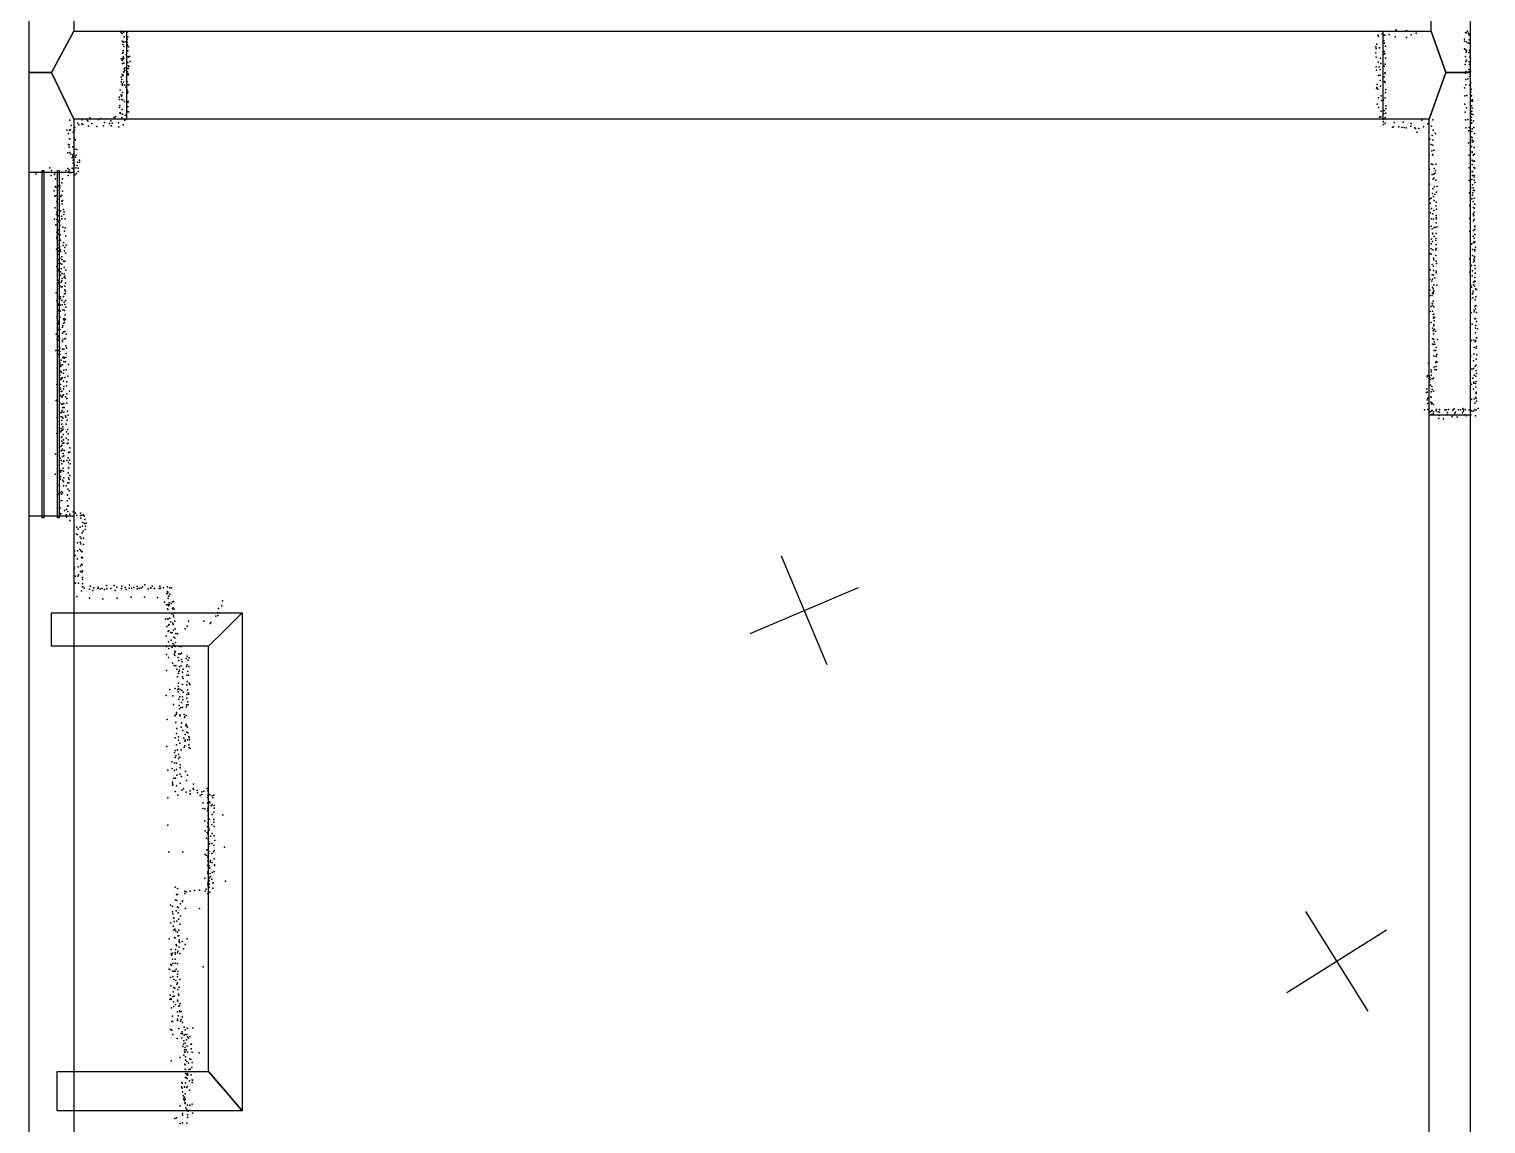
# Model space of a CAD drawing. Header units: millimetres. Extents: x -6189 to 5556, y -1270 to 18599.
# Drawn here: x -6052 to -1103, y 2753 to 6472 of the extents above; entities that cross this region are included whole.
import ezdxf

# ---------------------------------------------------------------- set-up
doc = ezdxf.new("R2010")
doc.units = ezdxf.units.MM
for name, color, linetype in [('DOORS', 7, 'Continuous'), ('P', 9, 'Continuous'), ('PANOS', 10, 'Continuous'), ('ROOMS', 1, 'Continuous'), ('STRUCTS', 4, 'Continuous'), ('WALLS', 3, 'Continuous'), ('WINDOWS', 6, 'Continuous')]:
    doc.layers.add(name, color=color, linetype=linetype)

# ---------------------------------------------------------------- blocks, each defined once
blk = doc.blocks.new('1-Standard_4C')
for points in [[(-590, 42.9766), (589.999, 42.9766), (589.999, 32.9766), (-590, 32.9766), (-590, 42.9766)], [(-590.014, -44.0958), (589.985, -44.0958), (589.985, -54.0958), (-590.014, -54.0958), (-590.014, -44.0958)]]:
    blk.add_lwpolyline(points)

msp = doc.modelspace()

# ---------------------------------------------------------------- linework, layer by layer
at = {"layer": 'DOORS'}
for points in [[(-5719.48, 6464.3), (-1452.28, 6464.3), (-1452.28, 6165.85), (-5719.48, 6165.85), (-5719.48, 6464.3)], [(-1155.7, 5161.03), (-1155.7, 1808.23), (-1295.4, 1808.23), (-1295.4, 5161.03), (-1155.7, 5161.03)]]:
    msp.add_lwpolyline(points, dxfattribs=at)
at = {"layer": 'P'}
for p in [(-5739, 6460), (-5738, 6465), (-5736, 6457), (-5731, 6461), (-5729, 6446), (-5727, 6464), (-5720, 6460), (-5718, 6438), (-5716, 6445), (-1470, 6451), (-1467, 6448), (-1458, 6465), (-1455, 6456), (-1450, 6450), (-1446, 6451), (-1431, 6453), (-1411, 6446), (-1407, 6469), (-1372, 6467), (-1372, 6443), (-1356, 6452), (-1340, 6458), (-1175, 6438), (-1172, 6459), (-1170, 6460), (-1165, 6465), (-1163, 6458), (-1160, 6455), (-1160, 6451), (-1159, 6435), (-5735, 6431), (-5734, 6390), (-5733, 6419), (-5732, 6427), (-5732, 6399), (-5732, 6392), (-5731, 6427), (-5730, 6428), (-5730, 6413), (-5723, 6429), (-5722, 6386), (-5718, 6427), (-5718, 6419), (-5717, 6415), (-5716, 6398), (-5714, 6411), (-1477, 6391), (-1476, 6411), (-1475, 6406), (-1473, 6421), (-1464, 6408), (-1449, 6432), (-1448, 6396), (-1448, 6387), (-1447, 6424), (-1446, 6389), (-1444, 6414), (-1175, 6431), (-1175, 6405), (-1172, 6402), (-1170, 6393), (-1169, 6429), (-1168, 6398), (-1163, 6424), (-1161, 6392), (-1159, 6424), (-1158, 6400), (-1158, 6393), (-1155, 6417), (-5739, 6371), (-5735, 6365), (-5734, 6355), (-5733, 6371), (-5732, 6377), (-5732, 6370), (-5730, 6373), (-5730, 6356), (-5729, 6337), (-5725, 6340), (-5716, 6358), (-5715, 6377), (-5715, 6338), (-5714, 6347), (-5713, 6378), (-5713, 6345), (-5711, 6379), (-5708, 6362), (-1475, 6376), (-1475, 6344), (-1469, 6359), (-1465, 6344), (-1461, 6373), (-1459, 6355), (-1448, 6346), (-1445, 6353), (-1444, 6373), (-1173, 6352), (-1172, 6379), (-1171, 6362), (-1168, 6366), (-1161, 6335), (-1160, 6360), (-1158, 6351), (-1157, 6376), (-1157, 6353), (-1155, 6373), (-5739, 6309), (-5739, 6293), (-5737, 6301), (-5736, 6286), (-5735, 6318), (-5733, 6316), (-5733, 6313), (-5731, 6291), (-5730, 6327), (-5730, 6326), (-5726, 6331), (-5719, 6293), (-5717, 6327), (-5715, 6320), (-5715, 6316), (-1474, 6332), (-1467, 6314), (-1462, 6334), (-1462, 6315), (-1462, 6297), (-1448, 6310), (-1447, 6294), (-1446, 6323), (-1445, 6321), (-1445, 6290), (-1172, 6322), (-1171, 6300), (-1170, 6328), (-1164, 6303), (-1159, 6328), (-1157, 6311), (-1156, 6318), (-1155, 6328), (-1155, 6292), (-1155, 6291), (-1155, 6288), (-5746, 6241), (-5742, 6264), (-5739, 6248), (-5738, 6244), (-5737, 6246), (-5736, 6282), (-5734, 6285), (-5734, 6281), (-5734, 6256), (-5726, 6281), (-5722, 6275), (-5719, 6266), (-5717, 6254), (-5716, 6259), (-5715, 6282), (-5713, 6283), (-1474, 6271), (-1473, 6273), (-1472, 6284), (-1470, 6268), (-1468, 6238), (-1461, 6278), (-1458, 6245), (-1445, 6238), (-1444, 6256), (-1442, 6267), (-1175, 6272), (-1174, 6245), (-1171, 6283), (-1167, 6246), (-1158, 6281), (-1155, 6271), (-1155, 6247), (-1154, 6257), (-1153, 6267), (-1152, 6246), (-1152, 6245), (-5745, 6206), (-5744, 6233), (-5743, 6212), (-5742, 6189), (-5737, 6233), (-5735, 6199), (-5733, 6232), (-5728, 6226), (-5720, 6193), (-5720, 6190), (-5718, 6226), (-5717, 6209), (-5716, 6222), (-5716, 6208), (-5715, 6226), (-5714, 6191), (-1472, 6217), (-1468, 6206), (-1458, 6193), (-1457, 6229), (-1450, 6230), (-1448, 6195), (-1443, 6211), (-1442, 6202), (-1174, 6217), (-1173, 6190), (-1168, 6204), (-1153, 6228), (-1152, 6211), (-1152, 6192), (-1150, 6193), (-1149, 6232), (-1149, 6203), (-1148, 6227), (-5913, 6162), (-5909, 6144), (-5900, 6167), (-5896, 6137), (-5886, 6152), (-5883, 6147), (-5873, 6150), (-5871, 6163), (-5869, 6148), (-5856, 6163), (-5852, 6159), (-5850, 6142), (-5845, 6170), (-5838, 6151), (-5822, 6141), (-5816, 6165), (-5808, 6168), (-5799, 6143), (-5795, 6154), (-5789, 6167), (-5778, 6151), (-5774, 6160), (-5773, 6143), (-5769, 6152), (-5763, 6172), (-5758, 6174), (-5748, 6153), (-5747, 6140), (-5742, 6185), (-5741, 6185), (-5737, 6172), (-5734, 6183), (-5732, 6147), (-5728, 6162), (-5725, 6179), (-5722, 6165), (-1464, 6173), (-1460, 6174), (-1452, 6157), (-1450, 6165), (-1450, 6148), (-1449, 6184), (-1445, 6171), (-1445, 6152), (-1442, 6186), (-1420, 6139), (-1416, 6140), (-1414, 6154), (-1398, 6140), (-1388, 6139), (-1384, 6156), (-1380, 6138), (-1358, 6142), (-1357, 6151), (-1320, 6162), (-1315, 6140), (-1300, 6150), (-1297, 6150), (-1287, 6142), (-1283, 6164), (-1172, 6164), (-1164, 6165), (-1160, 6138), (-1153, 6162), (-1153, 6152), (-1152, 6183), (-1151, 6173), (-1150, 6153), (-1147, 6182), (-1145, 6160), (-1144, 6138), (-5924, 6128), (-5918, 6117), (-5914, 6129), (-5914, 6099), (-5913, 6099), (-5911, 6130), (-5902, 6122), (-5899, 6103), (-5897, 6128), (-5894, 6096), (-1373, 6136), (-1344, 6136), (-1342, 6134), (-1337, 6122), (-1330, 6134), (-1296, 6099), (-1293, 6098), (-1285, 6110), (-1283, 6094), (-1282, 6128), (-1274, 6117), (-1171, 6136), (-1161, 6126), (-1151, 6105), (-1150, 6124), (-1149, 6133), (-1149, 6104), (-1149, 6094), (-1149, 6088), (-1145, 6091), (-1141, 6117), (-5920, 6051), (-5918, 6080), (-5916, 6079), (-5916, 6071), (-5913, 6053), (-5910, 6047), (-5903, 6072), (-5903, 6045), (-5903, 6039), (-5900, 6085), (-5900, 6049), (-5896, 6064), (-5892, 6044), (-5889, 6063), (-1295, 6046), (-1289, 6080), (-1286, 6058), (-1284, 6044), (-1283, 6078), (-1283, 6046), (-1280, 6061), (-1162, 6085), (-1159, 6043), (-1151, 6073), (-1149, 6055), (-1149, 6053), (-1146, 6044), (-1142, 6070), (-1141, 6047), (-5981, 6000), (-5976, 5992), (-5927, 5991), (-5920, 5998), (-5915, 5994), (-5905, 6034), (-5905, 5999), (-5903, 5998), (-5902, 6027), (-5902, 6016), (-5900, 5990), (-5898, 6009), (-5894, 6037), (-5893, 6001), (-5888, 6008), (-5887, 6020), (-5885, 5999), (-5880, 6026), (-5880, 6020), (-1294, 5996), (-1287, 6013), (-1283, 6012), (-1278, 5998), (-1274, 5991), (-1272, 6013), (-1159, 6001), (-1149, 6026), (-1149, 6012), (-1146, 6023), (-1144, 6002), (-1141, 6023), (-1140, 5999), (-6029, 5980), (-5977, 5974), (-5965, 5978), (-5963, 5983), (-5962, 5963), (-5953, 5939), (-5949, 5979), (-5947, 5941), (-5940, 5950), (-5938, 5963), (-5919, 5974), (-5917, 5988), (-5912, 5983), (-5895, 5977), (-5891, 5981), (-5885, 5988), (-1294, 5945), (-1285, 5978), (-1282, 5962), (-1280, 5965), (-1279, 5979), (-1275, 5982), (-1273, 5959), (-1159, 5958), (-1150, 5961), (-1149, 5987), (-1148, 5988), (-1148, 5975), (-1148, 5943), (-1142, 5974), (-1142, 5970), (-1142, 5959), (-1140, 5951), (-5966, 5922), (-5964, 5905), (-5963, 5937), (-5962, 5905), (-5961, 5935), (-5959, 5907), (-5950, 5922), (-5949, 5894), (-5948, 5938), (-5947, 5932), (-5945, 5903), (-5942, 5906), (-5940, 5906), (-5938, 5921), (-5938, 5890), (-1293, 5895), (-1288, 5897), (-1284, 5913), (-1283, 5929), (-1281, 5903), (-1278, 5936), (-1276, 5910), (-1270, 5918), (-1268, 5937), (-1158, 5916), (-1154, 5932), (-1150, 5895), (-1148, 5908), (-1147, 5916), (-1146, 5933), (-1145, 5923), (-1143, 5898), (-1142, 5924), (-5963, 5865), (-5959, 5842), (-5958, 5885), (-5958, 5850), (-5957, 5886), (-5955, 5878), (-5950, 5854), (-5949, 5858), (-5948, 5872), (-5945, 5854), (-5940, 5887), (-5939, 5878), (-5935, 5859), (-5934, 5842), (-5933, 5851), (-1292, 5881), (-1291, 5848), (-1287, 5862), (-1283, 5844), (-1280, 5856), (-1278, 5889), (-1273, 5871), (-1272, 5884), (-1270, 5860), (-1157, 5873), (-1146, 5886), (-1146, 5844), (-1145, 5866), (-1144, 5840), (-1143, 5850), (-1142, 5864), (-1140, 5877), (-5965, 5826), (-5961, 5807), (-5958, 5825), (-5953, 5837), (-5951, 5819), (-5950, 5814), (-5949, 5817), (-5947, 5821), (-5947, 5806), (-5942, 5836), (-5941, 5827), (-5937, 5799), (-5929, 5827), (-5929, 5797), (-1289, 5802), (-1287, 5827), (-1285, 5793), (-1281, 5826), (-1278, 5798), (-1275, 5798), (-1272, 5839), (-1272, 5832), (-1271, 5814), (-1270, 5827), (-1269, 5800), (-1158, 5828), (-1145, 5837), (-1145, 5820), (-1143, 5826), (-1142, 5826), (-1140, 5803), (-1140, 5800), (-1140, 5791), (-5958, 5782), (-5958, 5766), (-5957, 5761), (-5953, 5790), (-5953, 5775), (-5951, 5790), (-5950, 5741), (-5949, 5778), (-5949, 5774), (-5949, 5754), (-5948, 5761), (-5947, 5772), (-5946, 5773), (-5945, 5755), (-5935, 5747), (-5931, 5785), (-5927, 5768), (-1288, 5742), (-1287, 5758), (-1284, 5779), (-1284, 5750), (-1283, 5776), (-1278, 5767), (-1273, 5760), (-1273, 5754), (-1271, 5777), (-1157, 5784), (-1150, 5742), (-1146, 5768), (-1145, 5788), (-1145, 5748), (-1143, 5762), (-1142, 5746), (-1140, 5774), (-1140, 5749), (-5959, 5724), (-5954, 5706), (-5953, 5717), (-5952, 5729), (-5949, 5735), (-5948, 5733), (-5948, 5695), (-5947, 5694), (-5945, 5722), (-5945, 5716), (-5940, 5698), (-5936, 5737), (-5931, 5718), (-5930, 5730), (-5928, 5711), (-5926, 5738), (-1293, 5709), (-1289, 5725), (-1288, 5707), (-1283, 5722), (-1281, 5694), (-1273, 5722), (-1273, 5703), (-1271, 5740), (-1271, 5727), (-1154, 5740), (-1148, 5723), (-1148, 5703), (-1141, 5719), (-1141, 5699), (-1141, 5695), (-1140, 5723), (-1138, 5731), (-5958, 5665), (-5955, 5652), (-5954, 5656), (-5952, 5689), (-5951, 5676), (-5949, 5652), (-5949, 5648), (-5945, 5676), (-5945, 5647), (-5943, 5657), (-5941, 5689), (-5940, 5673), (-5935, 5684), (-5932, 5662), (-5930, 5684), (-5930, 5682), (-5927, 5653), (-1292, 5654), (-1285, 5672), (-1281, 5666), (-1281, 5652), (-1280, 5688), (-1272, 5650), (-1271, 5683), (-1271, 5644), (-1270, 5675), (-1158, 5691), (-1157, 5646), (-1152, 5669), (-1148, 5651), (-1145, 5681), (-1144, 5689), (-1141, 5685), (-1140, 5669), (-1139, 5658), (-1139, 5643), (-5955, 5606), (-5955, 5597), (-5952, 5611), (-5951, 5619), (-5949, 5607), (-5947, 5601), (-5945, 5636), (-5943, 5612), (-5943, 5596), (-5941, 5617), (-5939, 5641), (-5939, 5625), (-5939, 5596), (-5933, 5640), (-5932, 5629), (-5930, 5632), (-5930, 5599), (-5929, 5626), (-5928, 5609), (-1293, 5621), (-1286, 5616), (-1285, 5637), (-1284, 5622), (-1284, 5595), (-1281, 5637), (-1280, 5603), (-1276, 5627), (-1269, 5602), (-1154, 5602), (-1151, 5595), (-1149, 5634), (-1145, 5612), (-1145, 5603), (-1141, 5614), (-1141, 5598), (-1140, 5628), (-1140, 5615), (-1139, 5615), (-5960, 5576), (-5957, 5549), (-5950, 5564), (-5949, 5591), (-5949, 5556), (-5945, 5562), (-5945, 5556), (-5941, 5550), (-5935, 5564), (-5932, 5544), (-5931, 5572), (-5930, 5586), (-5929, 5574), (-5928, 5581), (-5928, 5550), (-1293, 5585), (-1292, 5567), (-1285, 5567), (-1284, 5575), (-1282, 5590), (-1282, 5578), (-1282, 5548), (-1281, 5574), (-1280, 5583), (-1154, 5556), (-1149, 5571), (-1147, 5575), (-1147, 5559), (-1146, 5581), (-1139, 5552), (-1138, 5589), (-1137, 5562), (-1135, 5587), (-5956, 5496), (-5954, 5538), (-5954, 5534), (-5952, 5517), (-5950, 5513), (-5950, 5506), (-5947, 5535), (-5946, 5534), (-5946, 5514), (-5939, 5535), (-5937, 5518), (-5931, 5516), (-5930, 5536), (-5929, 5501), (-5927, 5527), (-1292, 5513), (-1289, 5530), (-1285, 5540), (-1284, 5540), (-1284, 5533), (-1284, 5514), (-1282, 5502), (-1279, 5528), (-1279, 5503), (-1153, 5509), (-1142, 5517), (-1142, 5511), (-1140, 5530), (-1138, 5522), (-1137, 5533), (-1134, 5509), (-5956, 5491), (-5955, 5457), (-5954, 5450), (-5953, 5478), (-5953, 5469), (-5952, 5479), (-5952, 5473), (-5947, 5493), (-5947, 5451), (-5938, 5459), (-5937, 5465), (-5935, 5488), (-5935, 5473), (-5933, 5489), (-5933, 5483), (-5931, 5475), (-5930, 5444), (-5928, 5485), (-1289, 5475), (-1284, 5456), (-1282, 5447), (-1281, 5490), (-1280, 5468), (-1279, 5493), (-1279, 5464), (-1279, 5450), (-1278, 5481), (-1277, 5492), (-1277, 5452), (-1274, 5446), (-1156, 5458), (-1149, 5469), (-1140, 5488), (-1138, 5489), (-1138, 5456), (-1137, 5465), (-1135, 5479), (-1131, 5454), (-5960, 5436), (-5956, 5419), (-5953, 5427), (-5953, 5415), (-5952, 5429), (-5950, 5422), (-5948, 5422), (-5948, 5409), (-5938, 5439), (-5938, 5415), (-5938, 5411), (-5935, 5443), (-5933, 5420), (-5928, 5421), (-5927, 5396), (-5926, 5435), (-1284, 5420), (-1284, 5402), (-1281, 5437), (-1281, 5400), (-1280, 5419), (-1278, 5410), (-1276, 5401), (-1267, 5417), (-1151, 5414), (-1144, 5415), (-1139, 5409), (-1138, 5440), (-1137, 5414), (-1135, 5423), (-1133, 5423), (-5961, 5380), (-5953, 5380), (-5953, 5380), (-5952, 5366), (-5950, 5357), (-5949, 5394), (-5947, 5388), (-5947, 5377), (-5947, 5366), (-5943, 5347), (-5938, 5384), (-5937, 5356), (-5934, 5385), (-5934, 5357), (-5932, 5354), (-5927, 5356), (-5926, 5370), (-5925, 5389), (-1280, 5361), (-1278, 5380), (-1273, 5380), (-1272, 5361), (-1272, 5360), (-1271, 5390), (-1269, 5366), (-1154, 5362), (-1145, 5345), (-1144, 5368), (-1143, 5390), (-1136, 5388), (-1136, 5351), (-1134, 5394), (-1133, 5365), (-5956, 5320), (-5950, 5341), (-5948, 5340), (-5948, 5301), (-5947, 5338), (-5944, 5331), (-5944, 5326), (-5944, 5310), (-5943, 5305), (-5938, 5331), (-5935, 5303), (-5934, 5343), (-5934, 5313), (-5928, 5341), (-5926, 5314), (-5918, 5333), (-1298, 5338), (-1289, 5307), (-1289, 5296), (-1288, 5314), (-1278, 5323), (-1276, 5315), (-1273, 5339), (-1272, 5343), (-1272, 5326), (-1270, 5314), (-1268, 5340), (-1150, 5317), (-1145, 5319), (-1142, 5296), (-1139, 5326), (-1136, 5330), (-1136, 5312), (-1135, 5302), (-5957, 5265), (-5948, 5294), (-5947, 5295), (-5947, 5254), (-5945, 5264), (-5945, 5249), (-5944, 5282), (-5943, 5286), (-5942, 5284), (-5938, 5287), (-5935, 5276), (-5935, 5250), (-5934, 5258), (-5930, 5288), (-5925, 5260), (-5924, 5274), (-5920, 5293), (-1303, 5250), (-1302, 5291), (-1301, 5295), (-1294, 5273), (-1293, 5289), (-1292, 5281), (-1291, 5262), (-1286, 5258), (-1285, 5284), (-1285, 5248), (-1281, 5286), (-1151, 5266), (-1147, 5286), (-1145, 5249), (-1144, 5272), (-1144, 5269), (-1138, 5268), (-1137, 5293), (-1137, 5255), (-1136, 5275), (-5960, 5210), (-5948, 5230), (-5947, 5201), (-5945, 5226), (-5943, 5241), (-5941, 5198), (-5940, 5242), (-5940, 5225), (-5940, 5198), (-5939, 5221), (-5938, 5226), (-5938, 5198), (-5935, 5229), (-5934, 5200), (-5928, 5223), (-5924, 5233), (-5923, 5217), (-5923, 5201), (-5914, 5242), (-1304, 5237), (-1302, 5238), (-1302, 5212), (-1301, 5200), (-1300, 5218), (-1290, 5223), (-1290, 5204), (-1289, 5240), (-1289, 5222), (-1287, 5199), (-1285, 5201), (-1281, 5242), (-1281, 5197), (-1151, 5213), (-1142, 5216), (-1140, 5201), (-1137, 5222), (-1136, 5239), (-1136, 5235), (-1136, 5234), (-1136, 5217), (-1135, 5208), (-5956, 5152), (-5944, 5168), (-5943, 5155), (-5940, 5170), (-5939, 5176), (-5938, 5154), (-5938, 5154), (-5937, 5186), (-5937, 5150), (-5934, 5171), (-5932, 5186), (-5928, 5158), (-5927, 5154), (-5921, 5174), (-5919, 5160), (-1311, 5178), (-1300, 5180), (-1296, 5179), (-1292, 5172), (-1288, 5163), (-1287, 5175), (-1285, 5176), (-1282, 5165), (-1281, 5172), (-1272, 5175), (-1270, 5180), (-1265, 5172), (-1263, 5149), (-1261, 5159), (-1260, 5180), (-1260, 5170), (-1247, 5148), (-1242, 5179), (-1238, 5179), (-1235, 5163), (-1233, 5169), (-1230, 5180), (-1217, 5156), (-1215, 5177), (-1214, 5179), (-1212, 5162), (-1210, 5182), (-1208, 5167), (-1206, 5171), (-1200, 5153), (-1196, 5178), (-1189, 5178), (-1182, 5168), (-1181, 5183), (-1180, 5178), (-1179, 5174), (-1174, 5161), (-1173, 5180), (-1170, 5158), (-1160, 5178), (-1155, 5174), (-1154, 5162), (-1152, 5175), (-1152, 5175), (-1146, 5174), (-1141, 5178), (-1138, 5158), (-1136, 5177), (-1129, 5183), (-5957, 5098), (-5944, 5106), (-5944, 5104), (-5943, 5115), (-5941, 5130), (-5940, 5142), (-5940, 5108), (-5937, 5121), (-5937, 5113), (-5937, 5110), (-5926, 5130), (-5925, 5104), (-5922, 5143), (-5921, 5112), (-5944, 5054), (-5942, 5085), (-5941, 5087), (-5941, 5059), (-5940, 5072), (-5937, 5065), (-5936, 5095), (-5935, 5076), (-5934, 5065), (-5926, 5082), (-5922, 5064), (-5919, 5097), (-5919, 5077), (-5919, 5065), (-5913, 5049), (-5962, 5028), (-5946, 5014), (-5943, 5039), (-5943, 5006), (-5941, 5040), (-5938, 5045), (-5938, 5020), (-5936, 5030), (-5935, 5003), (-5934, 5022), (-5934, 5005), (-5932, 5040), (-5924, 5006), (-5919, 5015), (-5918, 5034), (-5918, 4999), (-5914, 5008), (-5913, 5035), (-5963, 4960), (-5950, 4989), (-5945, 4967), (-5945, 4952), (-5944, 4972), (-5941, 4972), (-5940, 4995), (-5936, 4980), (-5935, 4970), (-5919, 4964), (-5918, 4981), (-5917, 4982), (-5913, 4955), (-5912, 4995), (-5955, 4901), (-5949, 4923), (-5948, 4948), (-5948, 4919), (-5946, 4943), (-5942, 4901), (-5938, 4939), (-5935, 4935), (-5935, 4920), (-5934, 4947), (-5926, 4920), (-5920, 4930), (-5920, 4909), (-5918, 4947), (-5917, 4930), (-5916, 4942), (-5916, 4903), (-5952, 4893), (-5948, 4871), (-5947, 4897), (-5947, 4865), (-5942, 4892), (-5940, 4871), (-5938, 4896), (-5922, 4869), (-5921, 4890), (-5921, 4889), (-5921, 4851), (-5919, 4852), (-5915, 4877), (-5947, 4823), (-5946, 4846), (-5944, 4826), (-5931, 4837), (-5926, 4822), (-5925, 4840), (-5925, 4814), (-5920, 4833), (-5913, 4824), (-5913, 4803), (-5902, 4832), (-5894, 4827), (-5890, 4819), (-5877, 4828), (-5877, 4820), (-5876, 4810), (-5873, 4821), (-5867, 4822), (-5865, 4817), (-5862, 4806), (-5891, 4756), (-5890, 4780), (-5887, 4755), (-5885, 4773), (-5878, 4780), (-5871, 4761), (-5870, 4783), (-5869, 4796), (-5868, 4766), (-5863, 4792), (-5861, 4772), (-5860, 4783), (-5858, 4794), (-5887, 4727), (-5879, 4704), (-5878, 4747), (-5878, 4729), (-5876, 4723), (-5875, 4741), (-5867, 4742), (-5867, 4721), (-5897, 4698), (-5895, 4684), (-5887, 4700), (-5887, 4672), (-5876, 4699), (-5874, 4676), (-5874, 4654), (-5873, 4678), (-5871, 4696), (-5871, 4652), (-5870, 4676), (-5898, 4641), (-5894, 4613), (-5886, 4613), (-5885, 4645), (-5884, 4618), (-5877, 4648), (-5877, 4629), (-5873, 4627), (-5870, 4632), (-5870, 4609), (-5894, 4590), (-5884, 4590), (-5874, 4564), (-5870, 4602), (-5870, 4588), (-5870, 4577), (-5869, 4578), (-5865, 4573), (-5846, 4569), (-5843, 4579), (-5835, 4565), (-5832, 4574), (-5818, 4572), (-5817, 4576), (-5810, 4570), (-5803, 4572), (-5795, 4568), (-5789, 4582), (-5788, 4570), (-5774, 4571), (-5763, 4582), (-5759, 4565), (-5754, 4576), (-5738, 4572), (-5737, 4580), (-5725, 4575), (-5722, 4568), (-5712, 4573), (-5711, 4583), (-5704, 4573), (-5696, 4575), (-5685, 4578), (-5684, 4570), (-5678, 4573), (-5671, 4573), (-5666, 4577), (-5658, 4584), (-5647, 4570), (-5639, 4574), (-5638, 4573), (-5634, 4579), (-5626, 4571), (-5610, 4571), (-5607, 4580), (-5605, 4573), (-5595, 4574), (-5584, 4554), (-5582, 4577), (-5581, 4561), (-5580, 4557), (-5573, 4574), (-5568, 4574), (-5889, 4544), (-5846, 4539), (-5801, 4536), (-5753, 4539), (-5705, 4542), (-5660, 4542), (-5615, 4541), (-5592, 4525), (-5585, 4516), (-5580, 4517), (-5579, 4538), (-5578, 4546), (-5578, 4513), (-5577, 4546), (-5576, 4523), (-5576, 4516), (-5574, 4552), (-5569, 4521), (-5565, 4526), (-5562, 4506), (-5561, 4527), (-5408, 4504), (-5397, 4513), (-5395, 4530), (-5588, 4467), (-5581, 4502), (-5581, 4468), (-5580, 4500), (-5579, 4468), (-5574, 4471), (-5570, 4458), (-5567, 4485), (-5565, 4503), (-5563, 4454), (-5561, 4481), (-5561, 4475), (-5559, 4501), (-5557, 4489), (-5557, 4461), (-5510, 4461), (-5458, 4461), (-5434, 4456), (-5417, 4478), (-5410, 4490), (-5410, 4480), (-5586, 4410), (-5584, 4442), (-5579, 4425), (-5578, 4447), (-5577, 4428), (-5576, 4449), (-5570, 4422), (-5566, 4421), (-5562, 4449), (-5561, 4430), (-5560, 4406), (-5556, 4434), (-5553, 4419), (-5548, 4418), (-5521, 4435), (-5515, 4444), (-5437, 4453), (-5585, 4374), (-5578, 4390), (-5577, 4368), (-5569, 4396), (-5566, 4371), (-5563, 4385), (-5560, 4379), (-5559, 4379), (-5557, 4404), (-5557, 4359), (-5556, 4375), (-5554, 4388), (-5540, 4375), (-5534, 4375), (-5585, 4347), (-5578, 4337), (-5565, 4318), (-5559, 4348), (-5559, 4310), (-5557, 4344), (-5556, 4354), (-5553, 4309), (-5545, 4337), (-5543, 4350), (-5543, 4327), (-5537, 4348), (-5535, 4309), (-5534, 4352), (-5534, 4330), (-5532, 4322), (-5518, 4334), (-5517, 4307), (-5515, 4342), (-5515, 4312), (-5511, 4328), (-5509, 4307), (-5508, 4336), (-5585, 4293), (-5550, 4298), (-5547, 4271), (-5544, 4283), (-5543, 4290), (-5541, 4305), (-5541, 4294), (-5530, 4287), (-5530, 4271), (-5528, 4297), (-5528, 4266), (-5516, 4277), (-5515, 4256), (-5512, 4290), (-5510, 4277), (-5586, 4208), (-5573, 4229), (-5563, 4207), (-5555, 4232), (-5546, 4228), (-5545, 4239), (-5545, 4221), (-5544, 4250), (-5544, 4231), (-5539, 4228), (-5533, 4225), (-5531, 4245), (-5528, 4219), (-5516, 4244), (-5516, 4211), (-5514, 4227), (-5511, 4217), (-5509, 4213), (-5508, 4250), (-5506, 4245), (-5561, 4177), (-5543, 4196), (-5542, 4174), (-5541, 4163), (-5540, 4203), (-5536, 4167), (-5534, 4184), (-5531, 4203), (-5530, 4167), (-5529, 4193), (-5517, 4176), (-5517, 4170), (-5516, 4199), (-5512, 4187), (-5511, 4176), (-5583, 4127), (-5555, 4141), (-5555, 4139), (-5553, 4116), (-5551, 4150), (-5551, 4145), (-5540, 4142), (-5538, 4139), (-5534, 4114), (-5525, 4143), (-5524, 4133), (-5523, 4136), (-5518, 4140), (-5518, 4111), (-5556, 4064), (-5551, 4079), (-5550, 4096), (-5544, 4068), (-5535, 4100), (-5529, 4089), (-5526, 4063), (-5521, 4076), (-5519, 4105), (-5517, 4105), (-5516, 4084), (-5514, 4100), (-5512, 4081), (-5509, 4069), (-5508, 4064), (-5584, 4035), (-5558, 4014), (-5554, 4021), (-5551, 4041), (-5547, 4024), (-5544, 4056), (-5540, 4046), (-5535, 4024), (-5525, 4033), (-5523, 4053), (-5523, 4037), (-5521, 4056), (-5513, 4058), (-5509, 4040), (-5508, 4032), (-5507, 4058), (-5504, 4028), (-5567, 3983), (-5566, 3960), (-5558, 3979), (-5555, 3997), (-5553, 4003), (-5551, 3978), (-5544, 4008), (-5544, 3994), (-5540, 3999), (-5538, 3973), (-5538, 3963), (-5538, 3962), (-5580, 3954), (-5565, 3914), (-5560, 3927), (-5558, 3953), (-5554, 3927), (-5551, 3957), (-5550, 3938), (-5539, 3910), (-5538, 3941), (-5534, 3933), (-5520, 3950), (-5517, 3919), (-5514, 3937), (-5564, 3908), (-5563, 3903), (-5556, 3882), (-5551, 3901), (-5546, 3870), (-5533, 3887), (-5527, 3891), (-5518, 3880), (-5505, 3884), (-5505, 3874), (-5505, 3873), (-5494, 3892), (-5493, 3907), (-5493, 3889), (-5481, 3885), (-5480, 3878), (-5470, 3868), (-5465, 3881), (-5465, 3872), (-5458, 3883), (-5447, 3892), (-5445, 3884), (-5445, 3869), (-5445, 3868), (-5438, 3871), (-5430, 3867), (-5427, 3861), (-5424, 3869), (-5580, 3860), (-5462, 3824), (-5460, 3843), (-5455, 3823), (-5446, 3842), (-5446, 3816), (-5445, 3825), (-5444, 3860), (-5444, 3823), (-5444, 3816), (-5439, 3847), (-5438, 3843), (-5433, 3833), (-5430, 3837), (-5424, 3812), (-5423, 3834), (-5423, 3825), (-5580, 3768), (-5455, 3782), (-5446, 3762), (-5444, 3776), (-5443, 3800), (-5443, 3788), (-5443, 3764), (-5442, 3790), (-5440, 3788), (-5431, 3770), (-5430, 3804), (-5424, 3787), (-5424, 3778), (-5423, 3763), (-5393, 3803), (-5454, 3748), (-5449, 3724), (-5447, 3743), (-5445, 3741), (-5445, 3737), (-5443, 3719), (-5442, 3760), (-5441, 3754), (-5440, 3751), (-5435, 3730), (-5430, 3739), (-5423, 3731), (-5421, 3716), (-5577, 3677), (-5529, 3677), (-5454, 3668), (-5450, 3666), (-5448, 3684), (-5445, 3663), (-5444, 3683), (-5442, 3711), (-5442, 3702), (-5442, 3696), (-5442, 3671), (-5441, 3711), (-5441, 3677), (-5439, 3704), (-5431, 3705), (-5431, 3671), (-5425, 3677), (-5424, 3698), (-5423, 3682), (-5388, 3693), (-5446, 3631), (-5445, 3658), (-5444, 3647), (-5441, 3622), (-5440, 3629), (-5438, 3623), (-5436, 3642), (-5435, 3648), (-5430, 3641), (-5423, 3653), (-5422, 3633), (-5422, 3631), (-5455, 3588), (-5445, 3609), (-5444, 3604), (-5444, 3572), (-5444, 3565), (-5440, 3587), (-5440, 3578), (-5439, 3567), (-5437, 3592), (-5436, 3604), (-5435, 3593), (-5431, 3584), (-5429, 3607), (-5428, 3572), (-5426, 3572), (-5423, 3610), (-5385, 3577), (-5555, 3557), (-5554, 3514), (-5551, 3532), (-5548, 3553), (-5547, 3532), (-5523, 3544), (-5523, 3536), (-5517, 3541), (-5505, 3543), (-5490, 3546), (-5473, 3547), (-5453, 3544), (-5450, 3550), (-5444, 3534), (-5443, 3559), (-5440, 3557), (-5438, 3540), (-5428, 3554), (-5571, 3496), (-5564, 3493), (-5564, 3473), (-5563, 3466), (-5552, 3477), (-5550, 3512), (-5548, 3490), (-5545, 3488), (-5545, 3470), (-5537, 3500), (-5531, 3508), (-5530, 3511), (-5520, 3485), (-5473, 3484), (-5570, 3436), (-5562, 3425), (-5560, 3453), (-5560, 3452), (-5559, 3440), (-5550, 3441), (-5543, 3448), (-5538, 3431), (-5537, 3458), (-5576, 3382), (-5560, 3411), (-5558, 3386), (-5557, 3414), (-5557, 3413), (-5556, 3385), (-5553, 3408), (-5547, 3404), (-5545, 3392), (-5543, 3411), (-5543, 3392), (-5542, 3378), (-5542, 3373), (-5541, 3369), (-5532, 3372), (-5515, 3381), (-5569, 3345), (-5569, 3330), (-5567, 3326), (-5564, 3333), (-5556, 3335), (-5556, 3329), (-5554, 3345), (-5552, 3362), (-5551, 3358), (-5548, 3334), (-5546, 3340), (-5542, 3353), (-5540, 3332), (-5527, 3347), (-5522, 3362), (-5576, 3279), (-5574, 3277), (-5570, 3294), (-5568, 3292), (-5565, 3272), (-5564, 3312), (-5563, 3298), (-5559, 3272), (-5555, 3313), (-5555, 3299), (-5555, 3272), (-5552, 3279), (-5548, 3298), (-5546, 3271), (-5460, 3286), (-5571, 3250), (-5570, 3222), (-5563, 3254), (-5560, 3243), (-5553, 3240), (-5550, 3227), (-5548, 3252), (-5548, 3232), (-5547, 3262), (-5542, 3217), (-5540, 3243), (-5573, 3176), (-5572, 3190), (-5570, 3179), (-5569, 3177), (-5563, 3186), (-5562, 3201), (-5561, 3168), (-5560, 3216), (-5559, 3187), (-5557, 3214), (-5548, 3173), (-5546, 3209), (-5546, 3170), (-5544, 3193), (-5543, 3190), (-5543, 3190), (-5568, 3147), (-5564, 3119), (-5560, 3152), (-5554, 3159), (-5547, 3133), (-5545, 3120), (-5543, 3153), (-5541, 3155), (-5541, 3137), (-5539, 3162), (-5539, 3133), (-5535, 3135), (-5571, 3073), (-5567, 3101), (-5567, 3071), (-5564, 3101), (-5548, 3109), (-5548, 3104), (-5543, 3077), (-5537, 3102), (-5535, 3108), (-5532, 3116), (-5530, 3097), (-5525, 3081), (-5521, 3072), (-5515, 3078), (-5514, 3077), (-5495, 3078), (-5563, 3057), (-5549, 3043), (-5535, 3060), (-5533, 3045), (-5532, 3066), (-5530, 3059), (-5527, 3024), (-5526, 3035), (-5525, 3054), (-5522, 3057), (-5521, 3027), (-5517, 3038), (-5516, 3057), (-5514, 3049), (-5510, 3044), (-5506, 3050), (-5502, 3024), (-5500, 3024), (-5538, 2978), (-5529, 3016), (-5526, 2986), (-5524, 3004), (-5524, 2996), (-5522, 2998), (-5521, 3012), (-5520, 2981), (-5518, 3004), (-5515, 3018), (-5514, 2997), (-5506, 2974), (-5502, 2972), (-5501, 3008), (-5498, 2997), (-5474, 2994), (-5569, 2967), (-5523, 2956), (-5522, 2954), (-5521, 2939), (-5520, 2969), (-5520, 2938), (-5520, 2924), (-5516, 2965), (-5516, 2921), (-5514, 2924), (-5510, 2959), (-5509, 2938), (-5504, 2939), (-5501, 2920), (-5499, 2945), (-5498, 2962), (-5534, 2879), (-5533, 2894), (-5532, 2891), (-5532, 2874), (-5524, 2879), (-5524, 2878), (-5520, 2910), (-5520, 2892), (-5518, 2910), (-5516, 2877), (-5515, 2907), (-5515, 2880), (-5512, 2918), (-5507, 2899), (-5498, 2903), (-5498, 2893), (-5496, 2901), (-5530, 2862), (-5528, 2848), (-5526, 2839), (-5526, 2836), (-5524, 2844), (-5524, 2832), (-5522, 2855), (-5522, 2826), (-5522, 2822), (-5521, 2837), (-5507, 2868), (-5551, 2773), (-5539, 2814), (-5531, 2788), (-5530, 2783), (-5519, 2807), (-5516, 2802), (-5514, 2775), (-5513, 2817), (-5513, 2784), (-5511, 2796), (-5507, 2798), (-5506, 2817), (-5498, 2820), (-5497, 2789), (-5557, 2771), (-5539, 2754), (-5530, 2757), (-5516, 2755)]:
    msp.add_point(p, dxfattribs=at)
at = {"layer": 'PANOS'}
for points in [[(-3340.28, 4312.69), (-3495.72, 4681.25)], [(-3602.28, 4419.25), (-3233.72, 4574.69)], [(-1715.77, 3474.23), (-1503.23, 3135.37)], [(-1440.07, 3411.07), (-1778.93, 3198.53)]]:
    msp.add_lwpolyline(points, dxfattribs=at)
at = {"layer": 'ROOMS'}
for points in [[(-1289.05, 7296.15), (-1289.05, 9099.55), (-1289.05, 10572.75), (-3625.85, 10572.75), (-5899.15, 10572.75), (-5899.15, 6464.3), (-1289.05, 6464.3), (-1289.05, 7296.15)], [(-1155.7, 7296.15), (-1155.7, 6324.6), (-1155.7, 723.9), (387.35, 723.9), (387.35, 2813.05), (387.35, 3492.5), (387.35, 4616.45), (387.35, 6705.6), (-234.95, 7359.65), (-349.25, 7359.65), (-349.25, 7296.15), (-1155.7, 7296.15)], [(-1295.4, -819.15), (-1295.4, 685.8), (-1295.4, 6165.85), (-5899.15, 6165.85), (-5899.15, -819.15), (-1295.4, -819.15)]]:
    msp.add_lwpolyline(points, close=True, dxfattribs=at)
at = {"layer": 'STRUCTS'}
for points in [[(-5975.35, 4489.45), (-5327.65, 4489.45), (-5384.8, 4432.3), (-5441.95, 4375.15), (-5975.35, 4375.15), (-5975.35, 4432.3), (-5975.35, 4489.45)], [(-5327.65, 4489.45), (-5327.65, 2797.18), (-5384.8, 2863.85), (-5441.95, 2930.53), (-5441.95, 4375.15), (-5384.8, 4432.3), (-5327.65, 4489.45)], [(-5327.65, 2797.18), (-5956.3, 2797.18), (-5956.3, 2863.85), (-5956.3, 2930.53), (-5441.95, 2930.53), (-5384.8, 2863.85), (-5327.65, 2797.18)]]:
    msp.add_lwpolyline(points, dxfattribs=at)
at = {"layer": 'WALLS'}
for points in [[(-5899.15, 10572.75), (-5899.15, 6464.3), (-5975.35, 6324.6), (-6051.55, 6324.6), (-6051.55, 10668), (-5975.35, 10668), (-5899.15, 10572.75)], [(-1155.7, 7296.15), (-1155.7, 6324.6), (-1238.25, 6324.6), (-1289.05, 6464.3), (-1289.05, 7296.15), (-1238.25, 7296.15), (-1155.7, 7296.15)], [(-5899.15, 6464.3), (-1289.05, 6464.3), (-1238.25, 6324.6), (-1295.4, 6165.85), (-5899.15, 6165.85), (-5975.35, 6324.6), (-5899.15, 6464.3)], [(-5899.15, 6165.85), (-5899.15, -819.15), (-5975.35, -863.6), (-6051.55, -971.55), (-6051.55, 6324.6), (-5975.35, 6324.6), (-5899.15, 6165.85)], [(-1155.7, 6324.6), (-1155.7, 723.9), (-1238.25, 685.8), (-1295.4, 685.8), (-1295.4, 6165.85), (-1238.25, 6324.6), (-1155.7, 6324.6)]]:
    msp.add_lwpolyline(points, dxfattribs=at)
at = {"layer": 'WINDOWS'}
msp.add_lwpolyline([(-5899.15, 5985.72), (-5899.15, 4817.32), (-6051.55, 4817.32), (-6051.55, 5985.72), (-5899.15, 5985.72)], dxfattribs=at)

# ---------------------------------------------------------------- block references
at = {"layer": 'WINDOWS', "yscale": 0.6, "rotation": 270}
msp.add_blockref('1-Standard_4C', (-5975.3, 5401.5), dxfattribs=at)

doc.saveas('drawing.dxf')
